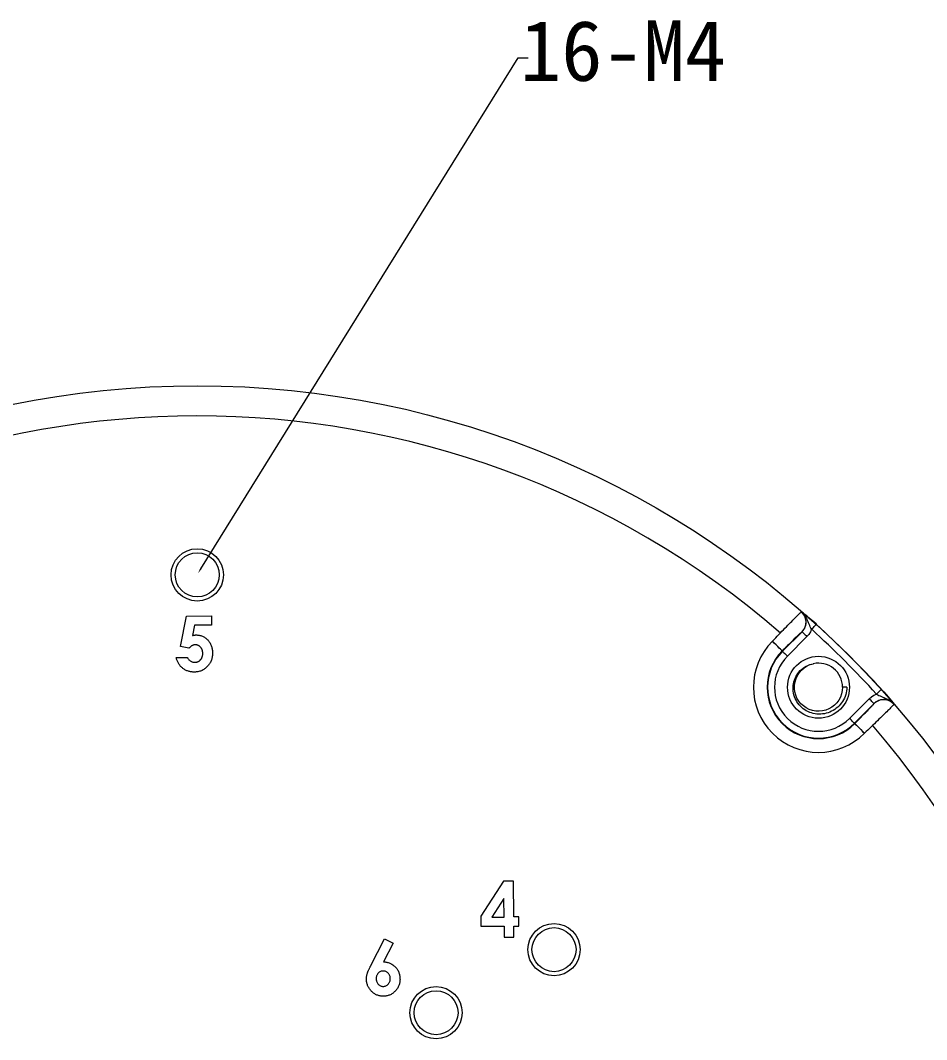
# Model space of a CAD drawing. Units: millimetres on the paper. Extents: x -139 to 141, y -98 to 91.
# Drawn here: x -106.41 to -73.48, y -35.05 to 2 of the extents above; entities that cross this region are included whole.
import ezdxf
from ezdxf.enums import TextEntityAlignment as Align

# ---------------------------------------------------------------- set-up
doc = ezdxf.new("R2010")
doc.units = ezdxf.units.MM
for name, color, linetype in [('0-0_0', 4, 'Continuous'), ('0-1_外形線', 4, 'Continuous'), ('0-8_寸法線', 4, 'Continuous')]:
    doc.layers.add(name, color=color, linetype=linetype)
doc.styles.add('ＭＳ ゴシック', font='')
doc.styles.get('ＭＳ ゴシック').set_extended_font_data('MS Gothic')

msp = doc.modelspace()

# ---------------------------------------------------------------- linework, layer by layer
at = {"layer": '0-0_0'}
for p, q in [((-78.026, -19.497), (-78.021, -19.494)), ((-77.561, -20.034), (-77.536, -20.006)), ((-77.536, -20.006), (-77.515, -19.983)), ((-77.515, -19.983), (-77.499, -19.966)), ((-77.499, -19.966), (-77.488, -19.954)), ((-77.488, -19.954), (-77.483, -19.949)), ((-78.001, -20.222), (-77.997, -20.226)), ((-77.997, -20.226), (-77.987, -20.236)), ((-77.987, -20.236), (-77.97, -20.252)), ((-77.97, -20.252), (-77.948, -20.274)), ((-77.948, -20.274), (-77.921, -20.301)), ((-77.921, -20.301), (-77.891, -20.331)), ((-77.891, -20.331), (-77.858, -20.364)), ((-77.858, -20.364), (-77.824, -20.398)), ((-77.653, -20.133), (-77.621, -20.098)), ((-77.621, -20.098), (-77.59, -20.065)), ((-77.59, -20.065), (-77.561, -20.034)), ((-79.079, -20.567), (-79.077, -20.566)), ((-79.01, -20.636), (-79.079, -20.567)), ((-79.009, -20.634), (-79.077, -20.566)), ((-78.945, -20.701), (-79.01, -20.636)), ((-78.943, -20.7), (-79.009, -20.634)), ((-78.884, -20.762), (-78.945, -20.701)), ((-78.883, -20.761), (-78.943, -20.7)), ((-77.824, -20.398), (-78.536, -21.11)), ((-78.831, -20.815), (-78.884, -20.762)), ((-78.83, -20.814), (-78.883, -20.761)), ((-78.787, -20.859), (-78.831, -20.815)), ((-78.786, -20.858), (-78.83, -20.814)), ((-78.754, -20.892), (-78.787, -20.859)), ((-78.752, -20.891), (-78.786, -20.858)), ((-78.733, -20.913), (-78.754, -20.892)), ((-78.732, -20.912), (-78.752, -20.891)), ((-78.725, -20.921), (-78.733, -20.913)), ((-78.724, -20.92), (-78.732, -20.912)), ((-78.724, -20.92), (-78.725, -20.921)), ((-78.713, -20.933), (-78.725, -20.921)), ((-78.713, -20.933), (-78.709, -20.937)), ((-78.709, -20.937), (-78.698, -20.948)), ((-78.698, -20.948), (-78.682, -20.964)), ((-78.682, -20.964), (-78.66, -20.986)), ((-78.66, -20.986), (-78.633, -21.013)), ((-78.633, -21.013), (-78.603, -21.043)), ((-78.603, -21.043), (-78.57, -21.076)), ((-78.57, -21.076), (-78.536, -21.11)), ((-100.747, -21.161), (-100.339, -21.158)), ((-76.372, -22.241), (-76.53, -22.241)), ((-75.298, -22.488), (-75.263, -22.456)), ((-75.263, -22.456), (-75.229, -22.425)), ((-75.229, -22.425), (-75.198, -22.396)), ((-75.198, -22.396), (-75.171, -22.371)), ((-75.171, -22.371), (-75.148, -22.35)), ((-75.148, -22.35), (-75.131, -22.334)), ((-75.131, -22.334), (-75.119, -22.323)), ((-75.119, -22.323), (-75.114, -22.319)), ((-76.275, -23.371), (-75.563, -22.659)), ((-75.529, -22.694), (-75.563, -22.659)), ((-75.496, -22.726), (-75.529, -22.694)), ((-75.466, -22.757), (-75.496, -22.726)), ((-75.439, -22.783), (-75.466, -22.757)), ((-75.417, -22.805), (-75.439, -22.783)), ((-75.401, -22.822), (-75.417, -22.805)), ((-75.39, -22.832), (-75.401, -22.822)), ((-75.386, -22.836), (-75.39, -22.832)), ((-74.659, -22.857), (-74.661, -22.861)), ((-76.241, -23.405), (-76.275, -23.371)), ((-76.208, -23.438), (-76.241, -23.405)), ((-76.178, -23.468), (-76.208, -23.438)), ((-76.151, -23.495), (-76.178, -23.468)), ((-76.129, -23.517), (-76.151, -23.495)), ((-76.112, -23.534), (-76.129, -23.517)), ((-76.102, -23.544), (-76.112, -23.534)), ((-76.098, -23.548), (-76.102, -23.544)), ((-76.086, -23.56), (-76.084, -23.559)), ((-76.086, -23.56), (-76.078, -23.568)), ((-76.084, -23.559), (-76.076, -23.567)), ((-76.078, -23.568), (-76.057, -23.589)), ((-76.076, -23.567), (-76.056, -23.588)), ((-76.057, -23.589), (-76.024, -23.622)), ((-76.056, -23.588), (-76.023, -23.621)), ((-76.024, -23.622), (-75.98, -23.666)), ((-76.023, -23.621), (-75.979, -23.665)), ((-75.98, -23.666), (-75.927, -23.719)), ((-75.979, -23.665), (-75.925, -23.718)), ((-75.927, -23.719), (-75.866, -23.78)), ((-75.925, -23.718), (-75.865, -23.779)), ((-75.866, -23.78), (-75.8, -23.846)), ((-75.865, -23.779), (-75.799, -23.844)), ((-75.8, -23.846), (-75.732, -23.914)), ((-75.799, -23.844), (-75.731, -23.913)), ((-75.731, -23.913), (-75.732, -23.914)), ((-88.855, -29.296), (-89.672, -30.568)), ((-88.484, -29.293), (-88.855, -29.296)), ((-88.476, -30.591), (-88.484, -29.293)), ((-89.672, -30.568), (-89.67, -30.929)), ((-88.298, -30.59), (-88.476, -30.591)), ((-88.296, -30.921), (-88.298, -30.59)), ((-89.67, -30.929), (-88.83, -30.924)), ((-88.83, -30.924), (-88.828, -31.331)), ((-88.474, -30.922), (-88.296, -30.921)), ((-88.472, -31.329), (-88.474, -30.922)), ((-88.828, -31.331), (-88.472, -31.329))]:
    msp.add_line(p, q, dxfattribs=at)
for points in [[(-79.077, -20.566), (-79.018, -20.505), (-78.96, -20.444), (-78.901, -20.383), (-78.844, -20.324), (-78.787, -20.265), (-78.731, -20.207), (-78.676, -20.151), (-78.622, -20.095), (-78.57, -20.041), (-78.519, -19.989), (-78.47, -19.939), (-78.423, -19.891), (-78.378, -19.845), (-78.335, -19.802), (-78.295, -19.76), (-78.256, -19.722), (-78.221, -19.686), (-78.188, -19.653), (-78.158, -19.623), (-78.13, -19.596), (-78.106, -19.572), (-78.085, -19.551), (-78.066, -19.533), (-78.051, -19.519), (-78.039, -19.508), (-78.031, -19.501), (-78.026, -19.497)], [(-77.653, -20.133), (-77.678, -20.088), (-77.702, -20.042), (-77.724, -19.996), (-77.744, -19.951), (-77.763, -19.905), (-77.782, -19.86), (-77.801, -19.815), (-77.821, -19.771), (-77.843, -19.727), (-77.866, -19.685), (-77.892, -19.643), (-77.92, -19.603), (-77.951, -19.564), (-77.985, -19.528), (-78.021, -19.494)], [(-77.483, -19.949), (-77.577, -19.865), (-77.667, -19.785), (-77.752, -19.712), (-77.829, -19.647), (-77.899, -19.591), (-77.962, -19.541), (-78.021, -19.494)], [(-78.001, -20.222), (-77.964, -20.181), (-77.933, -20.137), (-77.906, -20.09), (-77.885, -20.04), (-77.869, -19.988), (-77.858, -19.935), (-77.854, -19.881), (-77.856, -19.827), (-77.863, -19.773), (-77.876, -19.72), (-77.895, -19.669), (-77.919, -19.621), (-77.948, -19.575), (-77.982, -19.533), (-78.021, -19.494)], [(-100.289, -20.826), (-100.59, -20.76), (-100.366, -19.657), (-99.463, -19.649), (-99.46, -19.98), (-100.081, -19.985), (-100.155, -20.361)], [(-100.155, -20.361), (-100.142, -20.357), (-100.128, -20.354), (-100.115, -20.35), (-100.101, -20.348), (-100.088, -20.345), (-100.074, -20.344), (-100.06, -20.342), (-100.046, -20.341), (-100.032, -20.341), (-100.002, -20.341), (-99.972, -20.343), (-99.942, -20.346), (-99.912, -20.351), (-99.882, -20.357), (-99.853, -20.364), (-99.824, -20.374), (-99.796, -20.384), (-99.768, -20.397), (-99.742, -20.411), (-99.716, -20.426), (-99.691, -20.443), (-99.666, -20.461), (-99.643, -20.481), (-99.621, -20.501), (-99.6, -20.523), (-99.579, -20.545), (-99.56, -20.569), (-99.542, -20.593), (-99.526, -20.618), (-99.51, -20.644), (-99.496, -20.671), (-99.483, -20.699), (-99.472, -20.727), (-99.462, -20.755), (-99.453, -20.784), (-99.446, -20.813), (-99.439, -20.843), (-99.434, -20.873), (-99.43, -20.903)], [(-78.004, -20.223), (-78.008, -20.226), (-78.014, -20.23), (-78.022, -20.237), (-78.033, -20.246), (-78.045, -20.258), (-78.06, -20.271), (-78.077, -20.287), (-78.096, -20.304), (-78.116, -20.324), (-78.139, -20.345), (-78.163, -20.368), (-78.19, -20.394), (-78.218, -20.421), (-78.247, -20.449), (-78.278, -20.479), (-78.31, -20.51), (-78.343, -20.543), (-78.378, -20.577), (-78.414, -20.612), (-78.45, -20.648), (-78.488, -20.685), (-78.526, -20.723), (-78.565, -20.761), (-78.604, -20.8), (-78.644, -20.84), (-78.684, -20.879), (-78.724, -20.92)], [(-78.713, -20.933), (-78.001, -20.222), (-78.004, -20.223)], [(-77.653, -20.133), (-77.697, -20.229), (-77.754, -20.318), (-77.824, -20.398)], [(-99.987, -20.706), (-100, -20.703), (-100.014, -20.7), (-100.028, -20.698), (-100.042, -20.697), (-100.056, -20.697), (-100.072, -20.698), (-100.088, -20.7), (-100.104, -20.703), (-100.12, -20.707), (-100.135, -20.712), (-100.15, -20.718), (-100.165, -20.725), (-100.179, -20.733), (-100.193, -20.741), (-100.206, -20.75), (-100.219, -20.759), (-100.232, -20.769), (-100.244, -20.78), (-100.256, -20.791), (-100.267, -20.803), (-100.278, -20.814), (-100.289, -20.826)], [(-99.812, -21.165), (-99.806, -21.152), (-99.801, -21.138), (-99.797, -21.124), (-99.793, -21.11), (-99.789, -21.096), (-99.787, -21.082), (-99.784, -21.067), (-99.783, -21.053), (-99.782, -21.038), (-99.781, -21.023), (-99.781, -21.009), (-99.782, -20.995), (-99.782, -20.981), (-99.783, -20.967), (-99.785, -20.953), (-99.787, -20.939), (-99.79, -20.925), (-99.793, -20.911), (-99.797, -20.898), (-99.802, -20.885), (-99.807, -20.872), (-99.812, -20.859), (-99.819, -20.846), (-99.825, -20.834), (-99.833, -20.822), (-99.841, -20.81), (-99.849, -20.799), (-99.859, -20.788), (-99.868, -20.778), (-99.878, -20.768), (-99.888, -20.759), (-99.899, -20.75), (-99.911, -20.741), (-99.922, -20.734), (-99.935, -20.727), (-99.947, -20.72), (-99.96, -20.714), (-99.973, -20.71), (-99.987, -20.706)], [(-99.43, -20.903), (-99.428, -20.933), (-99.426, -20.963), (-99.425, -20.993), (-99.426, -21.026), (-99.427, -21.058), (-99.43, -21.09), (-99.434, -21.122), (-99.44, -21.154), (-99.447, -21.186), (-99.455, -21.217), (-99.465, -21.248), (-99.477, -21.278), (-99.49, -21.307), (-99.505, -21.336), (-99.521, -21.364), (-99.538, -21.392), (-99.557, -21.418), (-99.576, -21.444), (-99.598, -21.468), (-99.62, -21.492), (-99.643, -21.515), (-99.667, -21.536), (-99.692, -21.557), (-99.717, -21.576), (-99.744, -21.594), (-99.772, -21.611), (-99.801, -21.626), (-99.83, -21.639), (-99.86, -21.651), (-99.891, -21.661), (-99.922, -21.67), (-99.954, -21.677), (-99.986, -21.683), (-100.018, -21.686), (-100.05, -21.688), (-100.082, -21.69), (-100.11, -21.689), (-100.138, -21.688), (-100.166, -21.686)], [(-100.166, -21.686), (-100.194, -21.683), (-100.222, -21.679), (-100.249, -21.674), (-100.276, -21.667), (-100.303, -21.659), (-100.33, -21.65), (-100.356, -21.641), (-100.382, -21.629), (-100.407, -21.617), (-100.431, -21.604), (-100.455, -21.589), (-100.479, -21.574), (-100.501, -21.557), (-100.523, -21.54), (-100.544, -21.522), (-100.564, -21.502), (-100.584, -21.482), (-100.602, -21.461), (-100.62, -21.439), (-100.637, -21.417), (-100.652, -21.394), (-100.666, -21.37), (-100.68, -21.345), (-100.692, -21.32), (-100.704, -21.294), (-100.714, -21.268), (-100.724, -21.242), (-100.732, -21.215), (-100.739, -21.188), (-100.747, -21.161)], [(-100.339, -21.158), (-100.33, -21.176), (-100.319, -21.193), (-100.308, -21.21), (-100.296, -21.226), (-100.282, -21.241), (-100.268, -21.255), (-100.253, -21.269), (-100.237, -21.281), (-100.22, -21.292), (-100.202, -21.302), (-100.184, -21.31), (-100.165, -21.318), (-100.145, -21.324), (-100.126, -21.328), (-100.106, -21.331), (-100.085, -21.333), (-100.065, -21.333), (-100.051, -21.333), (-100.036, -21.332), (-100.022, -21.33), (-100.007, -21.327), (-99.993, -21.324), (-99.979, -21.319), (-99.965, -21.314), (-99.952, -21.308), (-99.939, -21.302), (-99.926, -21.295), (-99.914, -21.287), (-99.902, -21.278), (-99.891, -21.269), (-99.88, -21.259), (-99.87, -21.249), (-99.86, -21.238), (-99.851, -21.227), (-99.842, -21.215), (-99.834, -21.203), (-99.826, -21.191), (-99.818, -21.178), (-99.812, -21.165)], [(-78.251, -22.648), (-78.276, -22.584), (-78.296, -22.519), (-78.311, -22.453), (-78.322, -22.386), (-78.327, -22.318), (-78.328, -22.25), (-78.324, -22.182), (-78.315, -22.114), (-78.3, -22.048), (-78.281, -21.982), (-78.256, -21.919), (-78.228, -21.857), (-78.194, -21.798), (-78.156, -21.741), (-78.114, -21.687), (-78.068, -21.637), (-78.018, -21.591), (-77.965, -21.548), (-77.909, -21.509), (-77.85, -21.475), (-77.789, -21.445), (-77.725, -21.42), (-77.66, -21.401), (-77.593, -21.386)], [(-76.53, -22.241), (-76.543, -22.363), (-76.566, -22.484), (-76.606, -22.599), (-76.665, -22.707), (-76.738, -22.806), (-76.824, -22.894), (-76.921, -22.969), (-77.028, -23.03), (-77.142, -23.075), (-77.262, -23.104), (-77.384, -23.115), (-77.507, -23.11), (-77.628, -23.087), (-77.744, -23.047), (-77.854, -22.992), (-77.955, -22.921), (-78.045, -22.838), (-78.122, -22.742), (-78.186, -22.637), (-78.233, -22.523), (-78.265, -22.405), (-78.279, -22.282), (-78.277, -22.16), (-78.257, -22.038), (-78.22, -21.921), (-78.167, -21.81), (-78.099, -21.707), (-78.017, -21.617), (-77.924, -21.536), (-77.821, -21.467), (-77.766, -21.438), (-77.708, -21.416), (-77.649, -21.402), (-77.588, -21.394)], [(-76.372, -22.241), (-76.376, -22.309), (-76.385, -22.376), (-76.399, -22.443), (-76.416, -22.508), (-76.439, -22.573), (-76.465, -22.636), (-76.496, -22.697), (-76.531, -22.755), (-76.569, -22.811), (-76.612, -22.865), (-76.658, -22.915), (-76.706, -22.963), (-76.758, -23.006), (-76.813, -23.047), (-76.871, -23.083), (-76.931, -23.116), (-76.993, -23.144), (-77.056, -23.168), (-77.121, -23.188), (-77.188, -23.203), (-77.255, -23.213), (-77.323, -23.218), (-77.391, -23.219), (-77.459, -23.215), (-77.526, -23.206), (-77.593, -23.193), (-77.659, -23.175), (-77.723, -23.153), (-77.786, -23.126), (-77.847, -23.094), (-77.905, -23.059), (-77.96, -23.02), (-78.013, -22.976), (-78.062, -22.929), (-78.108, -22.879), (-78.15, -22.825), (-78.188, -22.768), (-78.221, -22.71), (-78.251, -22.648)], [(-75.563, -22.659), (-75.483, -22.59), (-75.394, -22.532), (-75.298, -22.488)], [(-75.298, -22.488), (-75.252, -22.514), (-75.207, -22.537), (-75.161, -22.559), (-75.116, -22.58), (-75.07, -22.599), (-75.025, -22.618), (-74.98, -22.637), (-74.936, -22.656), (-74.892, -22.678), (-74.849, -22.701), (-74.808, -22.727), (-74.768, -22.755), (-74.729, -22.787), (-74.693, -22.82), (-74.659, -22.857)], [(-75.114, -22.319), (-75.029, -22.412), (-74.95, -22.502), (-74.877, -22.587), (-74.812, -22.664), (-74.755, -22.734), (-74.705, -22.797), (-74.659, -22.857)], [(-75.388, -22.839), (-75.386, -22.836), (-76.098, -23.548), (-76.086, -23.56)], [(-76.084, -23.559), (-76.044, -23.519), (-76.004, -23.479), (-75.965, -23.439), (-75.926, -23.4), (-75.887, -23.361), (-75.85, -23.323), (-75.813, -23.286), (-75.777, -23.249), (-75.741, -23.213), (-75.707, -23.178), (-75.675, -23.145), (-75.644, -23.113), (-75.614, -23.082), (-75.585, -23.053), (-75.558, -23.025), (-75.533, -22.999), (-75.51, -22.974), (-75.488, -22.952), (-75.469, -22.931), (-75.451, -22.912), (-75.436, -22.895), (-75.422, -22.881), (-75.411, -22.868), (-75.402, -22.857), (-75.395, -22.849), (-75.39, -22.843), (-75.388, -22.839)], [(-74.661, -22.861), (-74.665, -22.866), (-74.673, -22.875), (-74.684, -22.887), (-74.698, -22.902), (-74.716, -22.92), (-74.736, -22.941), (-74.76, -22.966), (-74.788, -22.993), (-74.818, -23.023), (-74.85, -23.056), (-74.886, -23.091), (-74.925, -23.13), (-74.967, -23.171), (-75.01, -23.213), (-75.056, -23.258), (-75.104, -23.305), (-75.154, -23.354), (-75.206, -23.405), (-75.26, -23.458), (-75.315, -23.511), (-75.372, -23.566), (-75.429, -23.622), (-75.488, -23.679), (-75.548, -23.737), (-75.608, -23.795), (-75.669, -23.854), (-75.731, -23.913)], [(-74.659, -22.857), (-74.698, -22.818), (-74.74, -22.784), (-74.786, -22.754), (-74.834, -22.73), (-74.885, -22.711), (-74.938, -22.698), (-74.991, -22.691), (-75.045, -22.689), (-75.099, -22.694), (-75.153, -22.704), (-75.204, -22.72), (-75.254, -22.741), (-75.302, -22.768), (-75.346, -22.8), (-75.386, -22.836)], [(-93.684, -32.376), (-93.18, -31.385), (-92.865, -31.545), (-93.21, -32.225)], [(-93.21, -32.225), (-93.181, -32.226), (-93.152, -32.227), (-93.123, -32.231), (-93.094, -32.235), (-93.065, -32.242), (-93.037, -32.249), (-93.009, -32.259), (-92.982, -32.269), (-92.955, -32.281), (-92.929, -32.295), (-92.904, -32.31), (-92.879, -32.326), (-92.856, -32.343), (-92.833, -32.362), (-92.811, -32.382), (-92.79, -32.402), (-92.77, -32.423), (-92.751, -32.446), (-92.733, -32.469), (-92.716, -32.493), (-92.7, -32.517), (-92.685, -32.543), (-92.672, -32.569), (-92.66, -32.596), (-92.65, -32.623), (-92.641, -32.651), (-92.633, -32.679), (-92.626, -32.708), (-92.621, -32.737), (-92.617, -32.766), (-92.614, -32.795), (-92.613, -32.824), (-92.612, -32.854), (-92.613, -32.883), (-92.615, -32.912), (-92.617, -32.941), (-92.622, -32.97), (-92.627, -32.999), (-92.634, -33.027)], [(-93.833, -32.851), (-93.833, -32.831), (-93.832, -32.811), (-93.831, -32.791), (-93.828, -32.771), (-93.825, -32.751), (-93.822, -32.731), (-93.818, -32.711), (-93.814, -32.692), (-93.809, -32.672), (-93.803, -32.653), (-93.797, -32.634), (-93.79, -32.615), (-93.783, -32.596), (-93.776, -32.577), (-93.768, -32.559), (-93.76, -32.54), (-93.752, -32.522), (-93.744, -32.503), (-93.736, -32.485), (-93.727, -32.467), (-93.719, -32.448), (-93.71, -32.43), (-93.701, -32.412), (-93.693, -32.394), (-93.684, -32.376)], [(-93.345, -32.586), (-93.366, -32.599), (-93.385, -32.614), (-93.402, -32.632), (-93.418, -32.65), (-93.432, -32.67), (-93.445, -32.691), (-93.455, -32.714), (-93.464, -32.737), (-93.47, -32.76), (-93.474, -32.785), (-93.476, -32.809), (-93.477, -32.833), (-93.476, -32.858), (-93.474, -32.883), (-93.469, -32.907), (-93.463, -32.931), (-93.454, -32.954), (-93.444, -32.976), (-93.431, -32.997), (-93.417, -33.017), (-93.401, -33.036), (-93.383, -33.053), (-93.364, -33.069), (-93.344, -33.082), (-93.322, -33.094), (-93.299, -33.104), (-93.275, -33.11), (-93.251, -33.114), (-93.226, -33.115)], [(-93.226, -33.115), (-93.201, -33.114), (-93.176, -33.11), (-93.152, -33.104), (-93.129, -33.096), (-93.106, -33.085), (-93.085, -33.071), (-93.065, -33.056), (-93.047, -33.038), (-93.03, -33.02), (-93.015, -33), (-93.002, -32.978), (-92.992, -32.956), (-92.983, -32.932), (-92.976, -32.908), (-92.972, -32.883), (-92.97, -32.859), (-92.968, -32.833), (-92.97, -32.809), (-92.972, -32.784), (-92.976, -32.759), (-92.983, -32.735), (-92.992, -32.712), (-93.003, -32.689), (-93.016, -32.668), (-93.031, -32.648), (-93.048, -32.629), (-93.066, -32.612), (-93.086, -32.597), (-93.107, -32.584), (-93.13, -32.574), (-93.153, -32.565), (-93.178, -32.56), (-93.202, -32.557), (-93.227, -32.556), (-93.252, -32.557), (-93.276, -32.56), (-93.3, -32.566), (-93.323, -32.575), (-93.345, -32.586)], [(-93.553, -33.374), (-93.577, -33.357), (-93.6, -33.338), (-93.622, -33.319), (-93.643, -33.299), (-93.663, -33.277), (-93.683, -33.255), (-93.701, -33.232), (-93.719, -33.209), (-93.735, -33.184), (-93.751, -33.16), (-93.765, -33.134), (-93.778, -33.107), (-93.79, -33.081), (-93.8, -33.053), (-93.809, -33.025), (-93.816, -32.997), (-93.822, -32.968), (-93.827, -32.939), (-93.831, -32.91), (-93.832, -32.88), (-93.833, -32.851)], [(-92.634, -33.027), (-92.643, -33.055), (-92.653, -33.083), (-92.664, -33.11), (-92.677, -33.136), (-92.69, -33.162), (-92.705, -33.187), (-92.722, -33.211), (-92.739, -33.234), (-92.758, -33.257), (-92.778, -33.279), (-92.798, -33.299), (-92.819, -33.319), (-92.841, -33.339), (-92.864, -33.357), (-92.888, -33.374), (-92.913, -33.389), (-92.938, -33.404), (-92.964, -33.417), (-92.991, -33.429), (-93.019, -33.439), (-93.046, -33.448), (-93.075, -33.455), (-93.103, -33.461), (-93.132, -33.466), (-93.161, -33.469), (-93.19, -33.471), (-93.22, -33.471), (-93.249, -33.471), (-93.278, -33.469), (-93.307, -33.466), (-93.336, -33.461), (-93.365, -33.455), (-93.394, -33.448), (-93.422, -33.439), (-93.449, -33.429), (-93.476, -33.417), (-93.503, -33.404), (-93.528, -33.39), (-93.553, -33.374)]]:
    msp.add_lwpolyline(points, dxfattribs=at)
msp.add_lwpolyline([(-88.836, -29.918), (-89.271, -30.596), (-88.832, -30.593)], close=True, dxfattribs=at)
for centre, radius in [((-99.981, -18.156), 0.95), ((-99.981, -18.156), 0.8), ((-77.405, -22.241), 1.125), ((-87.016, -31.78), 0.95), ((-87.016, -31.78), 0.8), ((-91.303, -34.071), 0.95), ((-91.303, -34.071), 0.8)]:
    msp.add_circle(centre, radius, dxfattribs=at)
for centre, radius, start, end in [((-78.358, -19.87), 0.5, 315.0949, 48.3053), ((-105.159, -49.995), 40.849, 42.6493, 47.3507), ((-105.159, -49.995), 40.6, 42.6493, 47.3507), ((-77.405, -22.241), 2.366, 135, 315), ((-77.405, -22.241), 1.866, 135, 315), ((-77.405, -22.241), 1.849, 135, 315), ((-77.405, -22.241), 1.599, 135, 315), ((-77.405, -22.241), 0.875, 0, 102.3736), ((-75.035, -23.193), 0.5, 41.6947, 134.9051)]:
    msp.add_arc(centre, radius, start, end, dxfattribs=at)
at = {"layer": '0-1_外形線'}
msp.add_circle((-99.981, -44.78), 33.5, dxfattribs=at)
for start, end in [(49.1387, 130.9137), (48.223, 48.2555), (43.4061, 43.4065), (319.135, 40.7681)]:
    msp.add_arc((-99.981, -44.78), 32.403, start, end, dxfattribs=at)
at = {"layer": '0-8_寸法線'}
msp.add_lwpolyline([(-99.855, -17.938), (-88.317, 0.642), (-87.957, 0.642)], dxfattribs=at)
msp.add_solid([(-99.88, -17.922), (-99.95, -18.091), (-99.829, -17.954)], dxfattribs=at)

# ---------------------------------------------------------------- texts
at = {"layer": '0-8_寸法線', "style": 'ＭＳ ゴシック'}
msp.add_text('16-M4', height=2.199, dxfattribs=at).set_placement((-88.248, -0.858), align=Align.BOTTOM_LEFT)

doc.saveas('drawing.dxf')
